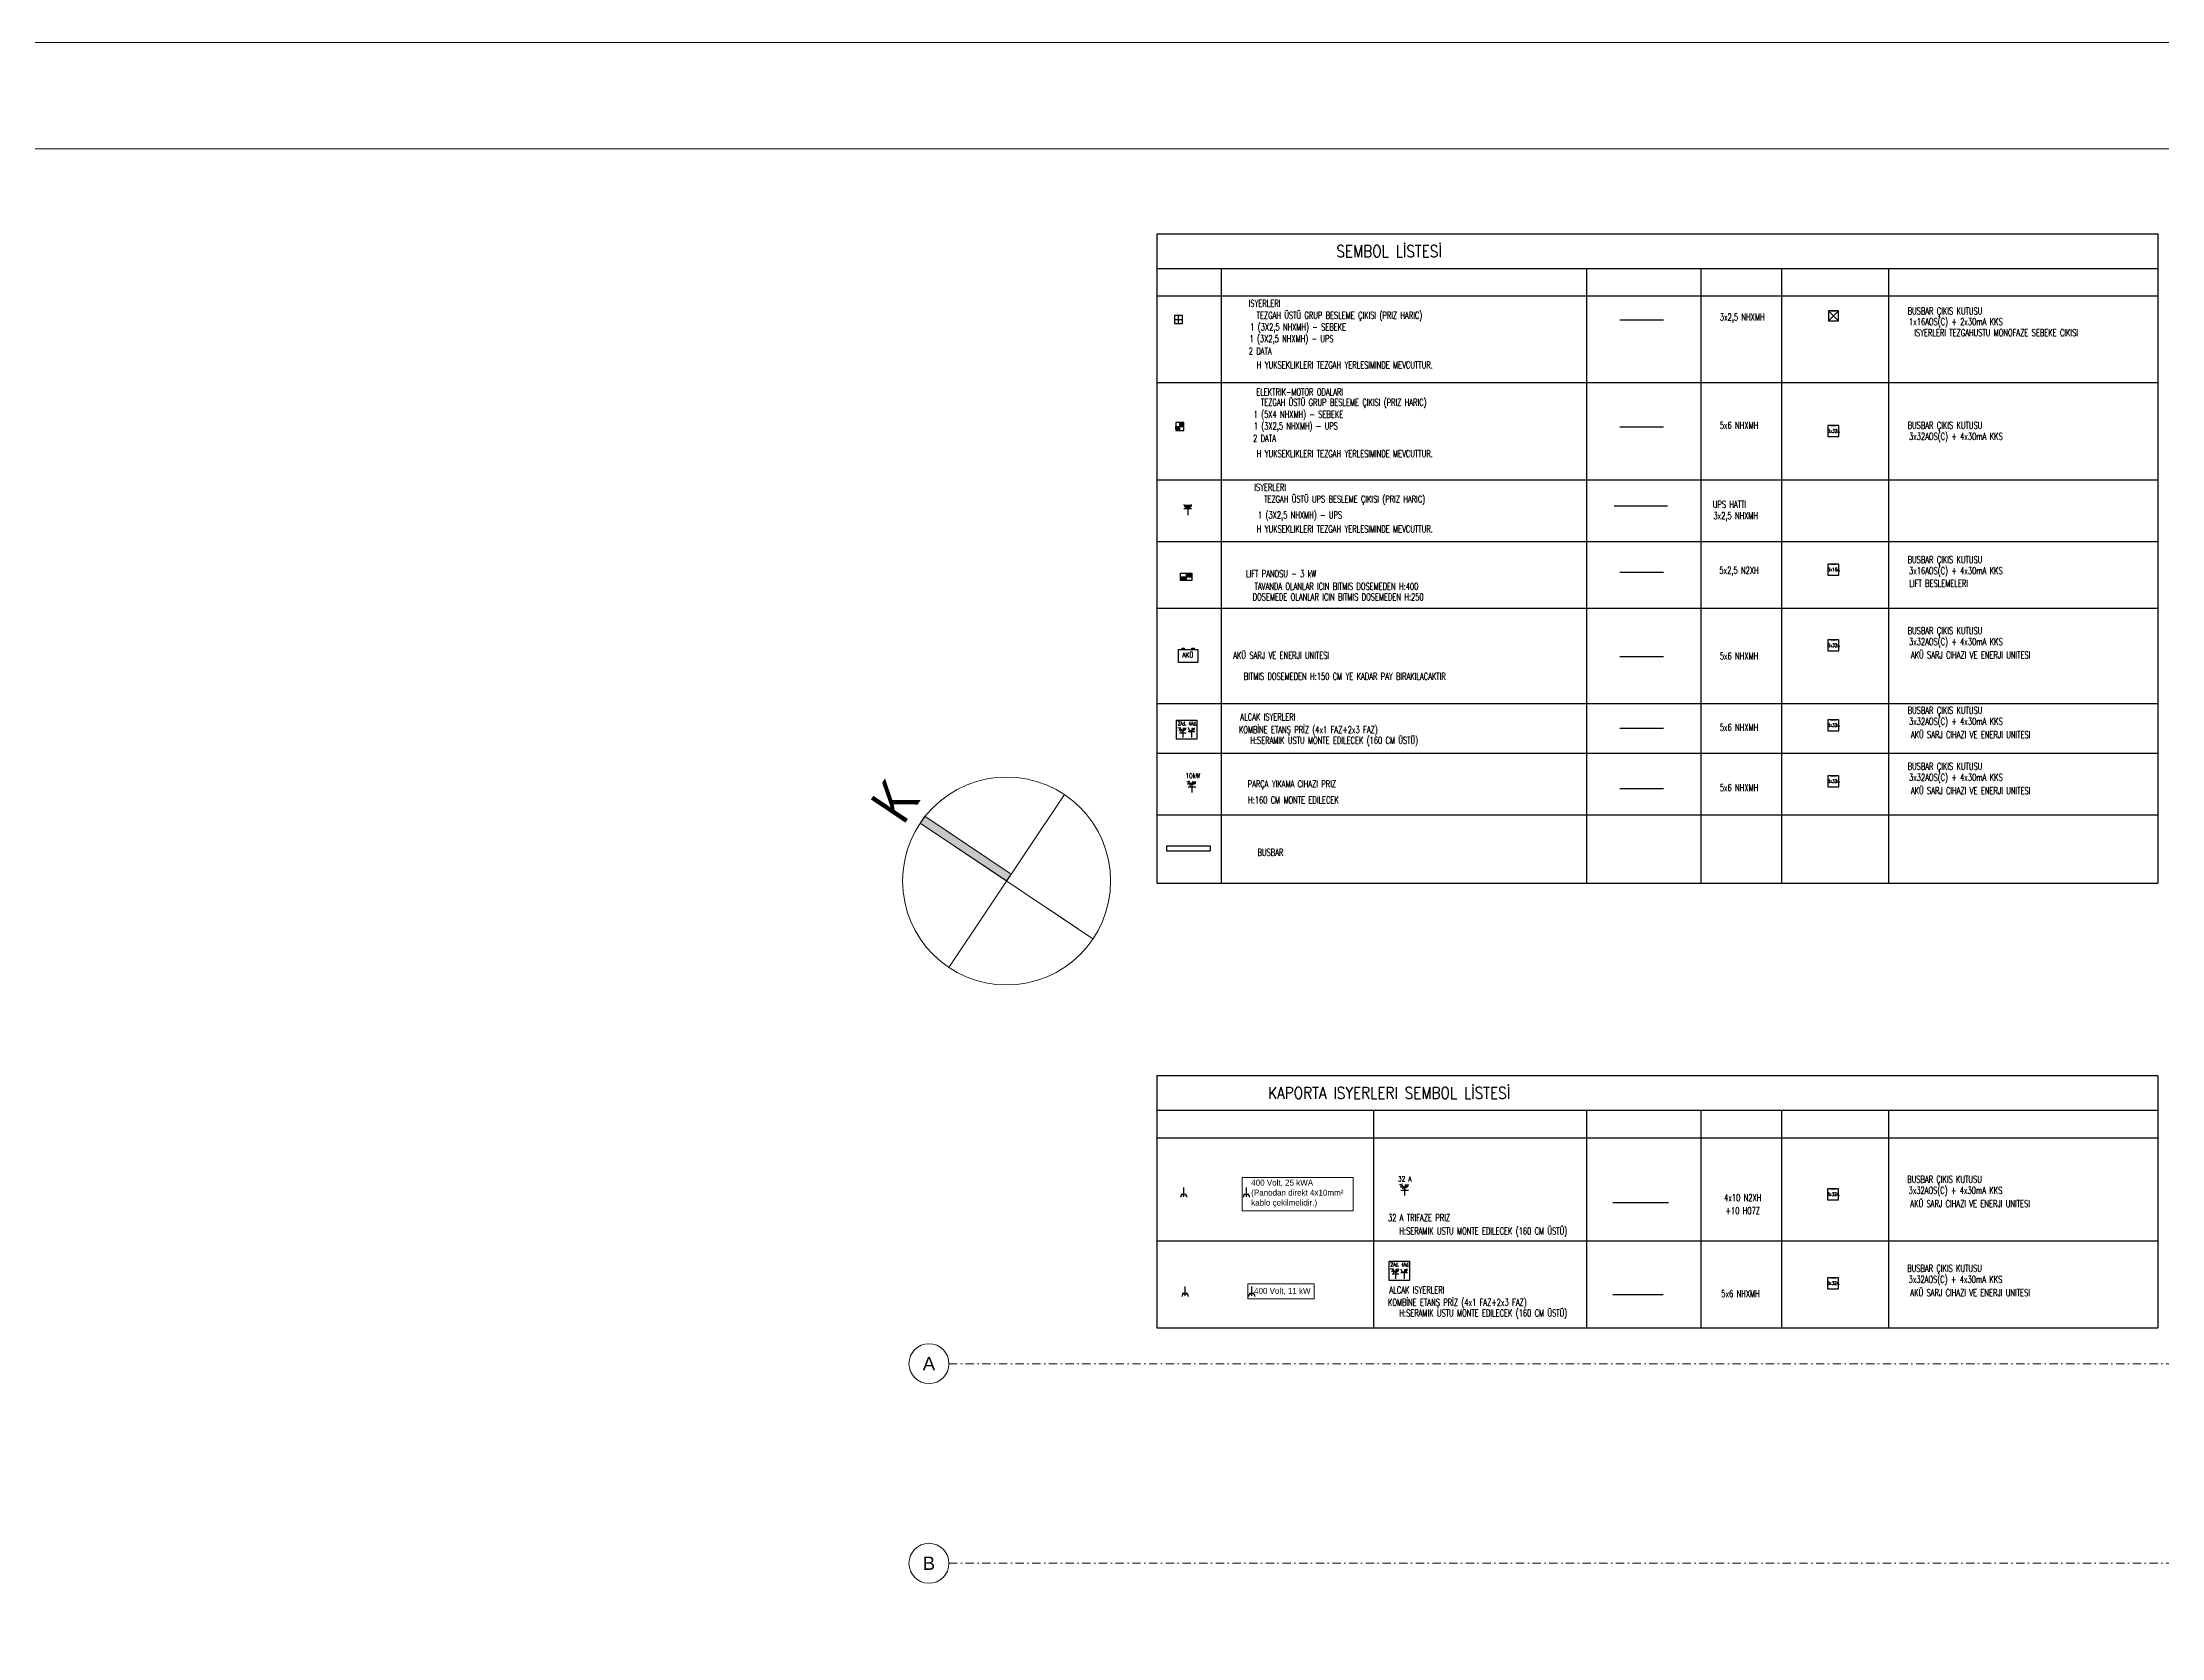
# Model space of a CAD drawing. Header units: metres. Extents: x -13194 to 152406, y -4219 to 19791.
# Drawn here: x -6827 to -459, y 7807 to 12601 of the extents above; entities that cross this region are included whole.
import ezdxf
from ezdxf.enums import TextEntityAlignment as Align

# ---------------------------------------------------------------- set-up
doc = ezdxf.new("R2010")
doc.units = ezdxf.units.M
doc.header["$LTSCALE"] = 100
doc.header["$MEASUREMENT"] = 0
doc.linetypes.add('DASHDOT2', pattern=[0.5, 0.25, -0.125, 0, -0.125])
doc.layers.get('0').update_dxf_attribs({"color": 9, "lineweight": 9})
for name, color, linetype, lineweight in [('03', 18, 'Continuous', 9), ('21', 9, 'Continuous', 9), ('24', 9, 'DASHDOT2', 9), ('40A', 9, 'Continuous', 9), ('E-BUSBAR', 7, 'Continuous', 30), ('E-DUVARA MONTE PRİZ KUTUSU', 7, 'Continuous', 30), ('E-EKİPMAN PANOSU', 7, 'Continuous', 30), ('E-KABLO', 7, 'Continuous', 30), ('E-KOMBİNE ETANŞ PRİZ (2x1 FAZ+4x3 FAZ)', 7, 'Continuous', 30), ('E-LINYE', 7, 'Continuous', 30), ('E-TRİFAZE ETANŞ PRİZ', 7, 'Continuous', 30), ('E-UPS PRİZ', 7, 'Continuous', 30), ('E-YAZI', 7, 'Continuous', 30)]:
    doc.layers.add(name, color=color, linetype=linetype, lineweight=lineweight)
doc.layers.add('B_Elektrik', color=7, linetype='Continuous', lineweight=9, true_color=0xf00000)
doc.styles.add('Arial', font='arial.ttf', dxfattribs={"height": 2.5})
doc.styles.add('E-YAZI', font='txttw.shx')
doc.styles.add('HAS100', font='GOTHIC.TTF', dxfattribs={"height": 200})
doc.styles.add('MuuM_TEXT-STANDART', font='ARIALN.TTF')

# ---------------------------------------------------------------- blocks, each defined once
blk = doc.blocks.new('0_aks')
at = {"linetype": 'Continuous'}
blk.add_circle((0, 0), 3, dxfattribs=at)
at = {"style": 'Arial'}
blk.add_attdef('AKS', text='', height=2, dxfattribs=at).set_placement((0, 0), align=Align.MIDDLE_CENTER)
blk = doc.blocks.new('p-akslar_yeni')
at = {"layer": '24'}
for points in [[(2312, 55), (6415, 55)], [(2312, -545), (6415, -545)]]:
    blk.add_lwpolyline(points, dxfattribs=at)
at = {"layer": '21', "xscale": 20, "yscale": 20, "zscale": 20}
for p, values in [((2252, 55), {'AKS': 'A'}), ((2252, -545), {'AKS': 'B'})]:
    blk.add_blockref('0_aks', p, dxfattribs=at).add_auto_attribs(values)
blk = doc.blocks.new('0_northarrow')
blk.add_hatch(color=256).paths.add_polyline_path([(0, 6.25), (0.5, 6.25), (0.5, 0), (0, 0)])
for points in [[(0, 6.25), (0, -6.25), (0, -3.125)], [(6.25, 0), (-6.25, 0)]]:
    blk.add_lwpolyline(points)
blk.add_lwpolyline([(0, 6.25), (0.5, 6.25), (0.5, 0), (0, 0)], close=True)
blk.add_circle((0, 0), 6.25)
at = {"style": 'MuuM_TEXT-STANDART'}
blk.add_attdef('YON', text='', height=2.5, dxfattribs=at).set_placement((0.25, 6.25), align=Align.BOTTOM_CENTER)
blk = doc.blocks.new('E-3X32A BUSBAR CIKIS KUTUSU')
at = {"layer": 'E-BUSBAR', "color": 2}
blk.add_line((-83, 162), (82, 162), dxfattribs=at)
blk.add_line((-83, 162), (82, 162), dxfattribs=at)
blk.add_lwpolyline([(-166, -168), (164, -168), (164, 162), (-166, 162)], close=True, dxfattribs=at)
at = {"layer": 'E-BUSBAR', "color": 2, "style": 'E-YAZI', "width": 0.7}
blk.add_text('3x32A', height=105, dxfattribs=at).set_placement((0, 0), align=Align.MIDDLE)
blk = doc.blocks.new('BUSBAR ÇIKIŞ')
at = {"layer": 'E-BUSBAR'}
for p, q in [((-15, 30), (15, 0)), ((-15, 0), (15, 30))]:
    blk.add_line(p, q, dxfattribs=at)
at = {"layer": 'E-BUSBAR', "color": 5}
blk.add_line((-7.5, 30), (7.5, 30), dxfattribs=at)
blk.add_line((-7.5, 30), (7.5, 30), dxfattribs=at)
blk.add_lwpolyline([(-15, 0), (15, 0), (15, 30), (-15, 30)], close=True, dxfattribs=at)
blk = doc.blocks.new('100_UPS PRİZ')
at = {"layer": 'E-UPS PRİZ', "color": 4}
for p, q in [((-1.22, 2.14), (1.28, 2.14)), ((0, 2.4), (0, 0))]:
    blk.add_line(p, q, dxfattribs=at)
at = {"layer": 'E-UPS PRİZ', "color": 4, "const_width": 1.2}
blk.add_lwpolyline([(-0.6, 3.58, 0.97398), (0.6, 3.58, 0.97398)], format="xyb", dxfattribs=at)
at = {"layer": 'E-UPS PRİZ', "color": 4}
blk.add_arc((0, 3.6), 1.2, 180.75513, 0.75513, dxfattribs=at)
blk = doc.blocks.new('E-1 TRIFAZE +1 MONOFAZE UPS+2 DATA')
at = {"layer": 'E-DUVARA MONTE PRİZ KUTUSU'}
h = blk.add_hatch(dxfattribs=at)
h.set_pattern_fill('ANSI31', color=30)
h.set_pattern_definition([(45, (-80359.58956, -61869.2512), (-0.08838834765, 0.08838834765), [])])
h.paths.add_polyline_path([(122, 0), (122, 122), (0, 122), (0, 0)])
h.paths.add_polyline_path([(0, -122), (0, 0), (-122, 0), (-122, -122)])
at = {"layer": 'E-DUVARA MONTE PRİZ KUTUSU', "color": 30}
for p, q in [((-122, 0), (122, 0)), ((0, -122), (0, 122))]:
    blk.add_line(p, q, dxfattribs=at)
blk.add_lwpolyline([(122, 122), (-122, 122), (-122, -122), (122, -122)], close=True, dxfattribs=at)
blk = doc.blocks.new('E-3X16A BUSBAR CIKIS KUTUSU')
at = {"layer": 'E-BUSBAR', "color": 30}
blk.add_line((-83, 162), (82, 162), dxfattribs=at)
blk.add_line((-83, 162), (82, 162), dxfattribs=at)
at = {"layer": 'E-BUSBAR', "color": 6}
blk.add_lwpolyline([(-166, -168), (164, -168), (164, 162), (-166, 162)], close=True, dxfattribs=at)
at = {"layer": 'E-BUSBAR', "color": 6, "style": 'E-YAZI', "width": 0.7}
blk.add_text('3x16A', height=105, dxfattribs=at).set_placement((0, 0), align=Align.MIDDLE)
blk = doc.blocks.new('10_DUVARA MONTE PRİZ KUTUSU')
at = {"layer": 'E-DUVARA MONTE PRİZ KUTUSU', "color": 4}
for p, q in [((24, 0), (-24, 0)), ((0, 24), (0, -24))]:
    blk.add_line(p, q, dxfattribs=at)
blk.add_lwpolyline([(-24, -24), (24, -24), (24, 24), (-24, 24)], close=True, dxfattribs=at)
blk = doc.blocks.new('100_EKİPMAN PANOSU')
at = {"layer": 'E-EKİPMAN PANOSU', "color": 4}
for p, q in [((-3.1, 3.9), (3.1, 3.9)), ((-3.1, 0), (-3.1, 3.9)), ((-3.1, 2), (3.1, 2)), ((3.1, 0), (-3.1, 0)), ((0, 3.9), (0, 0)), ((3.1, 3.9), (3.1, 0))]:
    blk.add_line(p, q, dxfattribs=at)
for points in [[(-3.1, 2), (0, 2), (-3.1, 0), (0, 0)], [(0, 3.9), (3.1, 3.9), (0, 2), (3.1, 2)]]:
    blk.add_solid(points, dxfattribs=at)
blk = doc.blocks.new('E-AKU SARJ VE ENERJI UNITESI')
at = {"layer": 'E-KOMBİNE ETANŞ PRİZ (2x1 FAZ+4x3 FAZ)', "color": 2}
for points in [[(-290, 399), (290, 399), (290, 0), (-290, 0)], [(-186, 434), (-122, 434), (-122, 399), (-186, 399)], [(108, 434), (172, 434), (172, 399), (108, 399)]]:
    blk.add_lwpolyline(points, close=True, dxfattribs=at)
at = {"layer": 'E-KOMBİNE ETANŞ PRİZ (2x1 FAZ+4x3 FAZ)', "color": 2, "style": 'E-YAZI', "width": 0.7}
blk.add_text('AKÜ', height=147, dxfattribs=at).set_placement((-16, 243), align=Align.MIDDLE)
blk = doc.blocks.new('100_TRİFAZE ETANŞ PRİZ')
at = {"layer": 'E-TRİFAZE ETANŞ PRİZ', "color": 4}
for p, q in [((1.22, 1.86), (-1.29, 1.86)), ((0, 2.54), (0, 0))]:
    blk.add_line(p, q, dxfattribs=at)
at = {"layer": 'E-TRİFAZE ETANŞ PRİZ', "color": 3}
for p, q in [((0.21, 3.17), (0.72, 2.16)), ((0.54, 3.34), (1.39, 2.67)), ((0.64, 3.76), (1.7, 3.6))]:
    blk.add_line(p, q, dxfattribs=at)
at = {"layer": 'E-TRİFAZE ETANŞ PRİZ', "color": 4, "const_width": 1.2}
blk.add_lwpolyline([(0, 3.14, -0.414214), (-0.61, 3.73)], format="xyb", dxfattribs=at)
at = {"layer": 'E-TRİFAZE ETANŞ PRİZ', "color": 4}
blk.add_arc((-0.01, 3.74), 1.2, 180.75513, 0.75513, dxfattribs=at)
blk = doc.blocks.new('E-KOMBİNE ETANŞ PRİZ (2x1 FAZ+4x3 FAZ)')
at = {"layer": 'E-KOMBİNE ETANŞ PRİZ (2x1 FAZ+4x3 FAZ)', "color": 3}
for p, q in [((-34, 70), (-54, 67)), ((-32, 64), (-47, 52)), ((-28, 60), (-36, 43))]:
    blk.add_line(p, q, dxfattribs=at)
at = {"layer": 'E-KOMBİNE ETANŞ PRİZ (2x1 FAZ+4x3 FAZ)', "color": 4}
for p, q in [((-42, 40), (-2, 40)), ((-23, 51), (-23, 10)), ((49, 46), (9, 46)), ((29, 50), (29, 10))]:
    blk.add_line(p, q, dxfattribs=at)
at = {"layer": 'E-KOMBİNE ETANŞ PRİZ (2x1 FAZ+4x3 FAZ)', "color": 3}
blk.add_lwpolyline([(-61, 116), (61, 116), (61, 0), (-61, 0)], close=True, dxfattribs=at)
at = {"layer": 'E-KOMBİNE ETANŞ PRİZ (2x1 FAZ+4x3 FAZ)', "color": 4, "const_width": 19.2}
for points in [[(-23, 60, 0.414214), (-13, 70)], [(29, 60, 0.414214), (39, 69)]]:
    blk.add_lwpolyline(points, format="xyb", dxfattribs=at)
at = {"layer": 'E-KOMBİNE ETANŞ PRİZ (2x1 FAZ+4x3 FAZ)', "color": 4}
for centre in [(-23, 70), (29, 70)]:
    blk.add_arc(centre, 19.2, 179.2449, 359.2449, dxfattribs=at)
at = {"layer": 'E-KOMBİNE ETANŞ PRİZ (2x1 FAZ+4x3 FAZ)', "color": 1, "style": 'E-YAZI', "width": 0.6}
for s, p in [('2Ad.', (-53, 84)), ('4Ad.', (12, 84))]:
    blk.add_text(s, height=24, dxfattribs=at).set_placement(p)

msp = doc.modelspace()

# ---------------------------------------------------------------- linework, layer by layer
at = {"layer": '40A'}
for points in [[(18159.3, -4218.6), (-9840.7, -4218.6), (-9840.7, 12601.4), (18159.3, 12601.4)], [(-9520.7, 12281.4), (15999.5, 12281.4), (15999.5, -3898.6), (-9520.7, -3898.6)]]:
    msp.add_lwpolyline(points, close=True, dxfattribs=at)
at = {"layer": 'B_Elektrik', "color": 1, "true_color": 0xeb0000}
for p, q in [((-3390.1, 9139.9), (-3405.7, 9139.9)), ((-3390.1, 9139.7), (-3405.7, 9139.7)), ((-3390.1, 9139.6), (-3405.7, 9139.6)), ((-3398, 9131.7), (-3398, 9159.9)), ((-3397.8, 9131.7), (-3397.8, 9159.9)), ((-3397.7, 9131.7), (-3397.7, 9159.9)), ((-3397.5, 9131.7), (-3397.5, 9159.9)), ((-3397.4, 9131.7), (-3397.4, 9159.9)), ((-3201.9, 9139.9), (-3217.5, 9139.9)), ((-3201.9, 9139.7), (-3217.5, 9139.7)), ((-3201.9, 9139.6), (-3217.5, 9139.6)), ((-3209.8, 9131.7), (-3209.8, 9159.9)), ((-3209.7, 9131.7), (-3209.7, 9159.9)), ((-3209.5, 9131.7), (-3209.5, 9159.9)), ((-3209.4, 9131.7), (-3209.4, 9159.9)), ((-3209.2, 9131.7), (-3209.2, 9159.9)), ((-3394.1, 8833.7), (-3394.1, 8861.8)), ((-3393.9, 8833.7), (-3393.9, 8861.8)), ((-3393.8, 8833.7), (-3393.8, 8861.8)), ((-3393.6, 8833.7), (-3393.6, 8861.8)), ((-3393.5, 8833.7), (-3393.5, 8861.8)), ((-3193.6, 8833.7), (-3193.6, 8861.8)), ((-3193.4, 8833.7), (-3193.4, 8861.8)), ((-3193.2, 8833.7), (-3193.2, 8861.8)), ((-3193.1, 8833.7), (-3193.1, 8861.8)), ((-3192.9, 8833.7), (-3192.9, 8861.8))]:
    msp.add_line(p, q, dxfattribs=at)
at = {"layer": 'B_Elektrik'}
for p, q in [((-3386.2, 8841.8), (-3401.8, 8841.8)), ((-3386.2, 8841.7), (-3401.8, 8841.7)), ((-3386.1, 8841.5), (-3401.8, 8841.5)), ((-3185.6, 8841.8), (-3201.2, 8841.8)), ((-3185.6, 8841.7), (-3201.2, 8841.7)), ((-3185.6, 8841.5), (-3201.2, 8841.5))]:
    msp.add_line(p, q, dxfattribs=at)
for points in [[(-3222.2, 9189.6), (-2888.9, 9189.6), (-2888.9, 9089.5), (-3222.2, 9089.5)], [(-3204.5, 8869.7), (-3005.7, 8869.7), (-3005.7, 8824.6), (-3204.5, 8824.6)]]:
    msp.add_lwpolyline(points, close=True, dxfattribs=at)
for centre, radius in [((-3397.2, 9130), 9.76), ((-3397.2, 9130), 9.61), ((-3397.2, 9130), 9.45), ((-3209.1, 9130), 9.76), ((-3209.1, 9130), 9.61), ((-3209.1, 9130), 9.45), ((-3393.3, 8831.9), 9.76), ((-3393.3, 8831.9), 9.61), ((-3393.3, 8831.9), 9.45), ((-3393.3, 8831.9), 9.29), ((-3393.3, 8831.9), 9.14), ((-3192.8, 8831.9), 9.76), ((-3192.8, 8831.9), 9.61), ((-3192.8, 8831.9), 9.45), ((-3192.8, 8831.9), 9.29), ((-3192.8, 8831.9), 9.14)]:
    msp.add_arc(centre, radius, 0, 180, dxfattribs=at)
at = {"layer": 'B_Elektrik', "color": 1, "true_color": 0xeb0000}
for centre, radius in [((-3397.2, 9130), 9.29), ((-3397.2, 9130), 9.14), ((-3209.1, 9130), 9.29), ((-3209.1, 9130), 9.14)]:
    msp.add_arc(centre, radius, 0, 180, dxfattribs=at)
at = {"layer": 'E-BUSBAR', "color": 3}
for p, q in [((-3449.6, 10186.6), (-3317.6, 10186.6)), ((-3449.6, 10186.6), (-3449.6, 10171.6)), ((-3449.6, 10171.6), (-3317.6, 10171.6)), ((-3317.6, 10186.6), (-3317.6, 10171.6))]:
    msp.add_line(p, q, dxfattribs=at)
at = {"layer": 'E-KABLO', "color": 5}
msp.add_line((-2087.3, 11767.6), (-1956, 11767.6), dxfattribs=at)
at = {"layer": 'E-KABLO', "color": 2}
for p, q in [((-2087.3, 11445.6), (-1956, 11445.6)), ((-2087.3, 10755.1), (-1956, 10755.1)), ((-2087.3, 10540.1), (-1956, 10540.1)), ((-2087.3, 10358.9), (-1956, 10358.9)), ((-2108.6, 8838.3), (-1957.3, 8838.3))]:
    msp.add_line(p, q, dxfattribs=at)
at = {"layer": 'E-KABLO', "color": 6}
msp.add_line((-2087.3, 11009.5), (-1956, 11009.5), dxfattribs=at)
at = {"layer": 'E-KABLO', "color": 3}
msp.add_line((-2108.4, 9114.7), (-1940.7, 9114.7), dxfattribs=at)
at = {"layer": 'E-LINYE', "color": 4}
msp.add_line((-2104.6, 11208), (-1944.3, 11208), dxfattribs=at)
at = {"layer": 'E-YAZI', "color": 7}
for p, q in [((-3478.5, 12025.7), (-470.8, 12025.7)), ((-3478.5, 12025.7), (-3478.5, 10074.6)), ((-470.8, 12025.7), (-470.8, 10074.6)), ((-3478.5, 11922), (-470.8, 11922)), ((-3285.5, 11922), (-3285.5, 10074.6)), ((-2187.5, 11922), (-2187.5, 10074.6)), ((-1844.3, 11922), (-1844.3, 10074.6)), ((-1601.3, 11922), (-1601.3, 10074.6)), ((-1280.5, 11921.7), (-1280.5, 10074.6)), ((-3478.5, 11839.2), (-470.8, 11839.2)), ((-3478.5, 11579.2), (-470.8, 11579.2)), ((-3478.5, 11286.5), (-470.8, 11286.5)), ((-3478.5, 11101), (-470.8, 11101)), ((-3478.5, 10901), (-470.8, 10901)), ((-3478.5, 10614), (-470.8, 10614)), ((-3478.5, 10465), (-470.8, 10465)), ((-3478.5, 10280), (-470.8, 10280)), ((-3478.5, 10074.6), (-470.8, 10074.6)), ((-3478.5, 9495.7), (-470.8, 9495.7)), ((-3478.5, 9495.7), (-3478.5, 8737.3)), ((-470.8, 9495.7), (-470.8, 8737.4)), ((-3478.5, 9392), (-470.8, 9392)), ((-2827.4, 9392), (-2827.4, 8737.3)), ((-2187.5, 9392), (-2187.5, 8737.4)), ((-1844.3, 9392), (-1844.3, 8737.4)), ((-1601.3, 9392), (-1601.3, 8737.4)), ((-1280.5, 9391.7), (-1280.5, 8737.4)), ((-3478.5, 9309.2), (-470.8, 9309.2)), ((-3478.5, 8999.5), (-470.8, 8999.5)), ((-3478.5, 8737.4), (-470.8, 8737.4))]:
    msp.add_line(p, q, dxfattribs=at)

# ---------------------------------------------------------------- block references
at = {"layer": '03', "xscale": 50, "yscale": 50, "zscale": 50, "rotation": 56.16995289581835}
msp.add_blockref('0_northarrow', (-3929.7, 10080.8), dxfattribs=at).add_auto_attribs({'YON': 'K'})
at = {"layer": '24'}
msp.add_blockref('p-akslar_yeni', (-6415, 8575), dxfattribs=at)
at = {"layer": 'E-BUSBAR', "color": 4, "xscale": 0.1, "yscale": 0.1, "zscale": 0.1}
for name, p in [('E-3X32A BUSBAR CIKIS KUTUSU', (-1445.3, 11433.2)), ('E-3X16A BUSBAR CIKIS KUTUSU', (-1445.3, 11017)), ('E-3X32A BUSBAR CIKIS KUTUSU', (-1445.3, 10789)), ('E-3X32A BUSBAR CIKIS KUTUSU', (-1445.3, 10549)), ('E-3X32A BUSBAR CIKIS KUTUSU', (-1445.3, 10380.8)), ('E-3X32A BUSBAR CIKIS KUTUSU', (-1446.6, 9139.4)), ('E-3X32A BUSBAR CIKIS KUTUSU', (-1446.6, 8872.2))]:
    msp.add_blockref(name, p, dxfattribs=at)
at = {"layer": 'E-DUVARA MONTE PRİZ KUTUSU', "color": 3, "xscale": 0.5, "yscale": 0.5, "zscale": 0.5, "rotation": 180}
msp.add_blockref('10_DUVARA MONTE PRİZ KUTUSU', (-3413.3, 11768.4), dxfattribs=at)
at = {"layer": 'E-DUVARA MONTE PRİZ KUTUSU', "color": 4, "xscale": 0.1, "yscale": 0.1, "zscale": 0.1}
msp.add_blockref('E-1 TRIFAZE +1 MONOFAZE UPS+2 DATA', (-3409.5, 11446.9), dxfattribs=at)
at = {"layer": 'E-EKİPMAN PANOSU', "xscale": 5.600000000000001, "yscale": 5.600000000000001, "zscale": 5.600000000000001}
msp.add_blockref('100_EKİPMAN PANOSU', (-3390.2, 10983.8), dxfattribs=at)
at = {"layer": 'E-KABLO', "color": 6}
msp.add_blockref('BUSBAR ÇIKIŞ', (-1445.2, 11764.8), dxfattribs=at)
at = {"layer": 'E-KOMBİNE ETANŞ PRİZ (2x1 FAZ+4x3 FAZ)', "color": 4, "xscale": 0.1, "yscale": 0.1, "zscale": 0.1}
msp.add_blockref('E-AKU SARJ VE ENERJI UNITESI', (-3383.7, 10737.1), dxfattribs=at)
at = {"layer": 'E-KOMBİNE ETANŞ PRİZ (2x1 FAZ+4x3 FAZ)', "color": 3, "xscale": 0.5, "yscale": 0.5, "zscale": 0.5}
for p in [(-3388.8, 10506.6), (-2749.8, 8880.2)]:
    msp.add_blockref('E-KOMBİNE ETANŞ PRİZ (2x1 FAZ+4x3 FAZ)', p, dxfattribs=at)
at = {"layer": 'E-TRİFAZE ETANŞ PRİZ', "xscale": -9.000000000000004, "yscale": 9.000000000000002, "zscale": 9}
for p in [(-3373.2, 10346.7), (-2734.1, 9135.2)]:
    msp.add_blockref('100_TRİFAZE ETANŞ PRİZ', p, dxfattribs=at)
at = {"layer": 'E-UPS PRİZ', "xscale": -9, "yscale": 9, "zscale": 9}
msp.add_blockref('100_UPS PRİZ', (-3385.5, 11180), dxfattribs=at)

# ---------------------------------------------------------------- texts
at = {"layer": 'B_Elektrik', "color": 1, "true_color": 0xeb0000, "char_height": 18, "attachment_point": 1, "style": 'HAS100'}
for s, insert, width in [('400 Volt, 25 kWA\\P(Panodan direkt 4x10mm² kablo çekilmelidir.)', (-3194.7, 9183.2), 327.883), ('400 Volt, 11 kW', (-3186.2, 8857.8), 302.855)]:
    msp.add_mtext(s, dxfattribs=dict(at, insert=insert, width=width))
at = {"layer": 'E-YAZI', "color": 7, "style": 'E-YAZI', "width": 0.85}
for s, p in [('SEMBOL LİSTESİ', (-2780.5, 11973.8)), ('KAPORTA ISYERLERI SEMBOL LİSTESİ', (-2780.5, 9443.9))]:
    msp.add_text(s, height=35.2, dxfattribs=at).set_placement(p, align=Align.MIDDLE_CENTER)
at = {"layer": 'E-YAZI', "color": 7, "style": 'E-YAZI', "width": 0.7}
for s, p in [('ISYERLERI', (-3154.6, 11817)), ('TEZGAH ÜSTÜ GRUP BESLEME ÇIKISI (PRIZ HARIC)', (-2929.6, 11780)), ('3x2,5 NHXMH', (-1719.6, 11772.9)), ('BUSBAR ÇIKIS KUTUSU', (-1110.3, 11790.8)), ('1 (3X2,5 NHXMH) - UPS', (-3073.6, 11709.3)), ('1 (3X2,5 NHXMH) - SEBEKE', (-3053.6, 11744.3)), ('1x16AOS(C) + 2x30mA KKS', (-1077.6, 11760.2)), ('ISYERLERI TEZGAHUSTU MONOFAZE SEBEKE CIKISI', (-956.6, 11728.5)), ('2 DATA', (-3167.6, 11673.3)), ('ELEKTRIK-MOTOR ODALARI', (-3049.2, 11550.9)), ('TEZGAH ÜSTÜ GRUP BESLEME ÇIKISI (PRIZ HARIC)', (-2916.8, 11518)), ('1 (5X4 NHXMH) - SEBEKE', (-3052.8, 11482.3)), ('1 (3X2,5 NHXMH) - UPS', (-3060.8, 11447.3)), ('5x6 NHXMH', (-1729.1, 11450.6)), ('BUSBAR ÇIKIS KUTUSU', (-1110.3, 11447.6)), ('2 DATA', (-3154.8, 11411.3)), ('3x32AOS(C) + 4x30mA KKS', (-1077.6, 11416)), ('ISYERLERI', (-3138, 11263.6)), ('TEZGAH ÜSTÜ UPS BESLEME ÇIKISI (PRIZ HARIC)', (-2914, 11227.2)), ('UPS HATTI', (-1757.9, 11213.2)), ('1 (3X2,5 NHXMH) - UPS', (-3048, 11179.5)), ('3x2,5 NHXMH', (-1738.9, 11175.2)), ('5x2,5 N2XH', (-1729.1, 11011.8)), ('BUSBAR ÇIKIS KUTUSU', (-1110.3, 11043.6)), ('3x16AOS(C) + 4x30mA KKS', (-1077.6, 11012)), ('LIFT PANOSU - 3 kW', (-3104.8, 11004.2)), ('LIFT BESLEMELERI', (-1129.3, 10975.6)), ('BUSBAR ÇIKIS KUTUSU', (-1110.3, 10830.6)), ('AKÜ SARJ VE ENERJI UNITESI', (-3104.8, 10761.2)), ('5x6 NHXMH', (-1729.1, 10757.5)), ('3x32AOS(C) + 4x30mA KKS', (-1077.6, 10799)), ('AKÜ SARJ CIHAZI VE ENERJI UNITESI', (-1033.3, 10762.6)), ('ALCAK ISYERLERI', (-3144.7, 10573.3)), ('BUSBAR ÇIKIS KUTUSU', (-1110.3, 10590.6)), ('3x32AOS(C) + 4x30mA KKS', (-1077.6, 10559)), ('5x6 NHXMH', (-1729.1, 10542.5)), ('AKÜ SARJ CIHAZI VE ENERJI UNITESI', (-1033.3, 10522.6)), ('PARÇA YIKAMA CIHAZI PRIZ', (-3072.5, 10369.8)), ('BUSBAR ÇIKIS KUTUSU', (-1110.3, 10422.4)), ('3x32AOS(C) + 4x30mA KKS', (-1077.6, 10390.8)), ('5x6 NHXMH', (-1729.1, 10361.3)), ('AKÜ SARJ CIHAZI VE ENERJI UNITESI', (-1033.3, 10354.4)), ('BUSBAR', (-3137, 10166.5)), ('BUSBAR ÇIKIS KUTUSU', (-1111.6, 9181)), ('4x10 N2XH', (-1717.9, 9128.7)), ('3x32AOS(C) + 4x30mA KKS', (-1078.9, 9149.4)), ('AKÜ SARJ CIHAZI VE ENERJI UNITESI', (-1034.6, 9113)), ('+10 H07Z', (-1717.9, 9089.4)), ('BUSBAR ÇIKIS KUTUSU', (-1111.6, 8913.8)), ('ALCAK ISYERLERI', (-2696.9, 8851.9)), ('5x6 NHXMH', (-1724.8, 8840.6)), ('3x32AOS(C) + 4x30mA KKS', (-1078.9, 8882.2)), ('AKÜ SARJ CIHAZI VE ENERJI UNITESI', (-1034.6, 8845.8))]:
    msp.add_text(s, height=21, dxfattribs=at).set_placement(p, align=Align.MIDDLE)
at = {"layer": 'E-YAZI', "color": 1, "style": 'E-YAZI', "width": 0.7}
for s, p in [('H YUKSEKLIKLERI TEZGAH YERLESIMINDE MEVCUTTUR.', (-2913.6, 11631.3)), ('H YUKSEKLIKLERI TEZGAH YERLESIMINDE MEVCUTTUR.', (-2913.6, 11364.8)), ('H YUKSEKLIKLERI TEZGAH YERLESIMINDE MEVCUTTUR.', (-2913.6, 11139.2)), ('TAVANDA OLANLAR ICIN BITMIS DOSEMEDEN H:400 ', (-2933.6, 10966.5)), ('DOSEMEDE OLANLAR ICIN BITMIS DOSEMEDEN H:250', (-2933.6, 10934.5)), ('BITMIS DOSEMEDEN H:150 CM YE KADAR PAY BIRAKILACAKTIR', (-2913.6, 10695.5)), ('H:SERAMIK USTU MONTE EDILECEK (160 CM ÜSTÜ)', (-2945.4, 10502.1)), ('H:160 CM MONTE EDILECEK', (-3067.8, 10324.1)), ('H:SERAMIK USTU MONTE EDILECEK (160 CM ÜSTÜ)', (-2497.5, 9027.8)), ('H:SERAMIK USTU MONTE EDILECEK (160 CM ÜSTÜ)', (-2497.5, 8780.7))]:
    msp.add_text(s, height=21, dxfattribs=at).set_placement(p, align=Align.MIDDLE)
at = {"layer": 'E-YAZI', "color": 7, "style": 'E-YAZI', "width": 0.7}
for s, p in [('KOMBİNE ETANŞ PRİZ (4x1 FAZ+2x3 FAZ)', (-3231.6, 10525.5)), ('32 A TRIFAZE PRIZ', (-2783.8, 9058.2)), ('KOMBİNE ETANŞ PRİZ (4x1 FAZ+2x3 FAZ)', (-2783.8, 8804.1))]:
    msp.add_text(s, height=21, dxfattribs=at).set_placement(p)
at = {"layer": 'E-YAZI', "color": 3, "style": 'E-YAZI', "width": 0.7}
for s, p in [('10kW', (-3392.7, 10389.5)), ('32 A', (-2753.6, 9178))]:
    msp.add_text(s, height=15, dxfattribs=at).set_placement(p)

doc.saveas('drawing.dxf')
